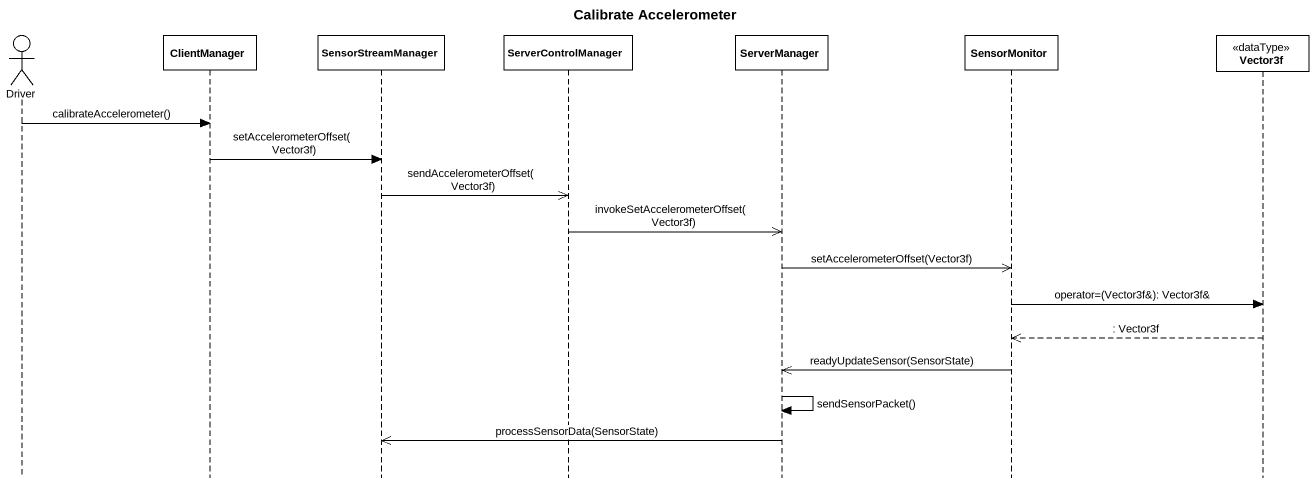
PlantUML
@startuml
title Calibrate Accelerometer
hide footbox
actor Driver
participant ClientManager
participant SensorStreamManager
participant ServerControlManager
participant ServerManager
participant SensorMonitor
participant Vector3f <<dataType>>

Driver -> ClientManager : calibrateAccelerometer()
ClientManager -> SensorStreamManager : setAccelerometerOffset(Vector3f)
SensorStreamManager ->> ServerControlManager : sendAccelerometerOffset(Vector3f)
ServerControlManager ->> ServerManager : invokeSetAccelerometerOffset(Vector3f)
ServerManager ->> SensorMonitor : setAccelerometerOffset(Vector3f)
SensorMonitor -> Vector3f : operator=(Vector3f&): Vector3f&
Vector3f -->> SensorMonitor : : Vector3f
SensorMonitor ->> ServerManager : readyUpdateSensor(SensorState)
ServerManager -> ServerManager : sendSensorPacket()
ServerManager ->> SensorStreamManager : processSensorData(SensorState)
@enduml
